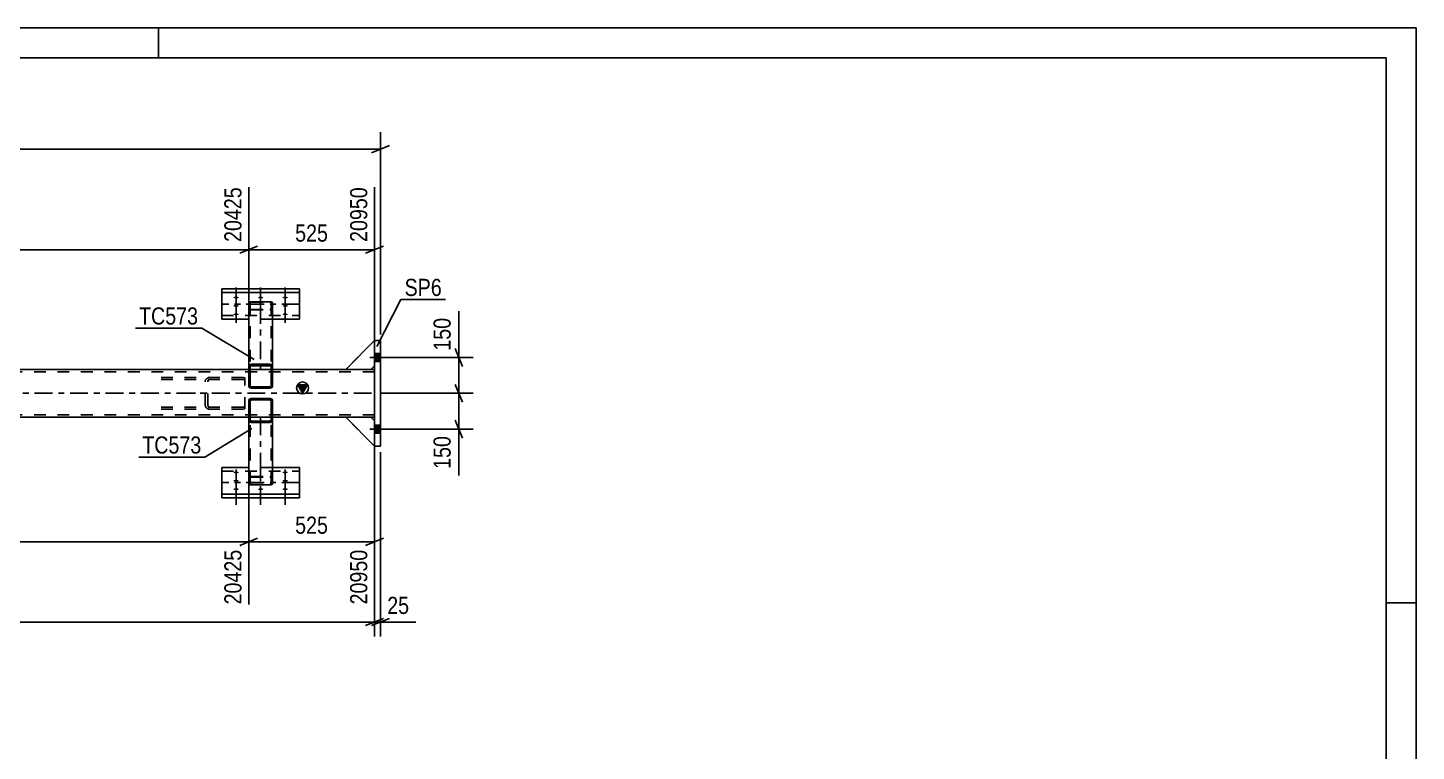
# Model space of a CAD drawing. Header units: millimetres. Extents: x -177 to 1012, y -676 to 165.
# Drawn here: x 780.1 to 1011.9, y 44.6 to 165.4 of the extents above; entities that cross this region are included whole.
import ezdxf

# ---------------------------------------------------------------- set-up
doc = ezdxf.new("R2010")
doc.units = ezdxf.units.MM
doc.linetypes.add('DXK_LINE_DOT2', pattern=[3.9198, 1.9599, -1.9599])
doc.linetypes.add('DXK_LINE_DOT3', pattern=[5.9187, 2.979, -0.9799, 0.9799, -0.9799])
doc.styles.add('Arial Narrow', font='ARIALN.TTF', dxfattribs={"height": 0.2})

# ---------------------------------------------------------------- blocks, each defined once
blk = doc.blocks.new('Unknown-761545539-1163')
at = {"color": 5, "linetype": 'Continuous'}
for p, q in [((1011.92, 165.37), (-177.08, 165.37)), ((801.92, 160.37), (801.92, 165.37)), ((1011.92, -675.63), (1011.92, 165.37)), ((1006.92, 160.37), (-172.08, 160.37)), ((1006.92, -670.63), (1006.92, 160.37)), ((1011.92, 69.37), (1006.92, 69.37))]:
    blk.add_line(p, q, dxfattribs=at)
blk = doc.blocks.new('Part-761545539-4174 - 4149')
at = {"color": 7, "linetype": 'DXK_LINE_DOT2'}
for p, q in [((833.2, 108.35), (838, 113.15)), ((838, 113.15), (838, 108.95)), ((838, 108.95), (837.4, 108.35)), ((837.4, 108.35), (833.2, 108.35))]:
    blk.add_line(p, q, dxfattribs=at)
at = {"color": 7, "linetype": 'DXK_LINE_DOT3'}
for p, q in [((833.2, 108.35), (838, 113.15)), ((838, 108.35), (833.2, 108.35))]:
    blk.add_line(p, q, dxfattribs=at)
blk = doc.blocks.new('Part-761545539-4185 - 4149')
at = {"color": 7, "linetype": 'DXK_LINE_DOT2'}
for p, q in [((837.4, 100.35), (833.2, 100.35)), ((833.2, 100.35), (838, 95.55)), ((838, 99.75), (837.4, 100.35)), ((838, 95.55), (838, 99.75))]:
    blk.add_line(p, q, dxfattribs=at)
at = {"color": 7, "linetype": 'DXK_LINE_DOT3'}
for p, q in [((838, 100.35), (833.2, 100.35)), ((833.2, 100.35), (838, 95.55))]:
    blk.add_line(p, q, dxfattribs=at)
blk = doc.blocks.new('Part-761545539-4195 - 4149')
at = {"color": 2, "linetype": 'Continuous'}
for p, q in [((833.2, 108.35), (838, 113.15)), ((838, 108.95), (837.4, 108.35)), ((837.4, 108.35), (833.2, 108.35))]:
    blk.add_line(p, q, dxfattribs=at)
at = {"color": 7, "linetype": 'DXK_LINE_DOT3'}
for p, q in [((833.2, 108.35), (838, 113.15)), ((838, 108.35), (833.2, 108.35))]:
    blk.add_line(p, q, dxfattribs=at)
at = {"color": 7, "linetype": 'DXK_LINE_DOT2'}
for p, q in [((838, 113.15), (838, 113.15)), ((838, 113.15), (838, 108.95)), ((838, 113.15), (838, 113.15)), ((838, 108.95), (838, 108.95)), ((838, 108.95), (838, 108.95))]:
    blk.add_line(p, q, dxfattribs=at)
blk = doc.blocks.new('Part-761545539-4198 - 4149')
at = {"color": 7, "linetype": 'DXK_LINE_DOT2'}
for p, q in [((833.2, 108.35), (838, 113.15)), ((838, 113.15), (838, 108.95)), ((838, 108.95), (837.4, 108.35)), ((837.4, 108.35), (833.2, 108.35))]:
    blk.add_line(p, q, dxfattribs=at)
at = {"color": 7, "linetype": 'DXK_LINE_DOT3'}
for p, q in [((833.2, 108.35), (838, 113.15)), ((838, 108.35), (833.2, 108.35))]:
    blk.add_line(p, q, dxfattribs=at)
blk = doc.blocks.new('Part-761545539-4201 - 4149')
at = {"color": 7, "linetype": 'DXK_LINE_DOT2'}
for p, q in [((837.4, 100.35), (833.2, 100.35)), ((833.2, 100.35), (838, 95.55)), ((838, 99.75), (837.4, 100.35)), ((838, 95.55), (838, 99.75))]:
    blk.add_line(p, q, dxfattribs=at)
at = {"color": 7, "linetype": 'DXK_LINE_DOT3'}
for p, q in [((838, 100.35), (833.2, 100.35)), ((833.2, 100.35), (838, 95.55))]:
    blk.add_line(p, q, dxfattribs=at)
blk = doc.blocks.new('Part-761545539-4204 - 4149')
at = {"color": 2, "linetype": 'Continuous'}
for p, q in [((837.4, 100.35), (833.2, 100.35)), ((833.2, 100.35), (838, 95.55)), ((838, 99.75), (837.4, 100.35))]:
    blk.add_line(p, q, dxfattribs=at)
at = {"color": 7, "linetype": 'DXK_LINE_DOT3'}
for p, q in [((838, 100.35), (833.2, 100.35)), ((833.2, 100.35), (838, 95.55))]:
    blk.add_line(p, q, dxfattribs=at)
at = {"color": 7, "linetype": 'DXK_LINE_DOT2'}
for p, q in [((838, 99.75), (838, 99.75)), ((838, 99.75), (838, 99.75)), ((838, 95.55), (838, 99.75)), ((838, 95.55), (838, 95.55)), ((838, 95.55), (838, 95.55))]:
    blk.add_line(p, q, dxfattribs=at)
blk = doc.blocks.new('Bolt-761545539-4227 - 4149')
at = {"linetype": 'Continuous'}
for points in [[(814.9, 120.49), (814.99, 120.49), (815.08, 120.48), (815.16, 120.46), (815.23, 120.44), (815.28, 120.42), (815.32, 120.39), (815.34, 120.36), (815.34, 120.33), (815.32, 120.3), (815.28, 120.27), (815.23, 120.24), (815.16, 120.22), (815.08, 120.21), (814.99, 120.2), (814.9, 120.19), (814.81, 120.2), (814.72, 120.21), (814.64, 120.22), (814.57, 120.24), (814.52, 120.27), (814.48, 120.3), (814.46, 120.33), (814.46, 120.36), (814.48, 120.39), (814.52, 120.42), (814.57, 120.44), (814.64, 120.46), (814.72, 120.48), (814.81, 120.49)], [(814.9, 119.09), (814.99, 119.09), (815.08, 119.08), (815.16, 119.06), (815.23, 119.04), (815.28, 119.02), (815.32, 118.99), (815.34, 118.96), (815.34, 118.92), (815.32, 118.89), (815.28, 118.87), (815.23, 118.84), (815.16, 118.82), (815.08, 118.8), (814.99, 118.79), (814.9, 118.79), (814.81, 118.79), (814.72, 118.8), (814.64, 118.82), (814.57, 118.84), (814.52, 118.87), (814.48, 118.89), (814.46, 118.92), (814.46, 118.96), (814.48, 118.99), (814.52, 119.02), (814.57, 119.04), (814.64, 119.06), (814.72, 119.08), (814.81, 119.09)], [(819, 120.49), (819.09, 120.49), (819.18, 120.48), (819.26, 120.46), (819.33, 120.44), (819.38, 120.42), (819.42, 120.39), (819.44, 120.36), (819.44, 120.33), (819.42, 120.3), (819.38, 120.27), (819.33, 120.24), (819.26, 120.22), (819.18, 120.21), (819.09, 120.2), (819, 120.19), (818.91, 120.2), (818.82, 120.21), (818.74, 120.22), (818.67, 120.24), (818.62, 120.27), (818.58, 120.3), (818.56, 120.33), (818.56, 120.36), (818.58, 120.39), (818.62, 120.42), (818.67, 120.44), (818.74, 120.46), (818.82, 120.48), (818.91, 120.49)], [(823.1, 120.49), (823.19, 120.49), (823.28, 120.48), (823.36, 120.46), (823.43, 120.44), (823.48, 120.42), (823.52, 120.39), (823.54, 120.36), (823.54, 120.33), (823.52, 120.3), (823.48, 120.27), (823.43, 120.24), (823.36, 120.22), (823.28, 120.21), (823.19, 120.2), (823.1, 120.19), (823.01, 120.2), (822.92, 120.21), (822.84, 120.22), (822.77, 120.24), (822.72, 120.27), (822.68, 120.3), (822.66, 120.33), (822.66, 120.36), (822.68, 120.39), (822.72, 120.42), (822.77, 120.44), (822.84, 120.46), (822.92, 120.48), (823.01, 120.49)], [(823.1, 119.09), (823.19, 119.09), (823.28, 119.08), (823.36, 119.06), (823.43, 119.04), (823.48, 119.02), (823.52, 118.99), (823.54, 118.96), (823.54, 118.92), (823.52, 118.89), (823.48, 118.87), (823.43, 118.84), (823.36, 118.82), (823.28, 118.8), (823.19, 118.79), (823.1, 118.79), (823.01, 118.79), (822.92, 118.8), (822.84, 118.82), (822.77, 118.84), (822.72, 118.87), (822.68, 118.89), (822.66, 118.92), (822.66, 118.96), (822.68, 118.99), (822.72, 119.02), (822.77, 119.04), (822.84, 119.06), (822.92, 119.08), (823.01, 119.09)], [(814.9, 117.69), (814.99, 117.69), (815.08, 117.68), (815.16, 117.66), (815.23, 117.64), (815.28, 117.61), (815.32, 117.58), (815.34, 117.55), (815.34, 117.52), (815.32, 117.49), (815.28, 117.46), (815.23, 117.44), (815.16, 117.42), (815.08, 117.4), (814.99, 117.39), (814.9, 117.39), (814.81, 117.39), (814.72, 117.4), (814.64, 117.42), (814.57, 117.44), (814.52, 117.46), (814.48, 117.49), (814.46, 117.52), (814.46, 117.55), (814.48, 117.58), (814.52, 117.61), (814.57, 117.64), (814.64, 117.66), (814.72, 117.68), (814.81, 117.69)], [(823.1, 117.69), (823.19, 117.69), (823.28, 117.68), (823.36, 117.66), (823.43, 117.64), (823.48, 117.61), (823.52, 117.58), (823.54, 117.55), (823.54, 117.52), (823.52, 117.49), (823.48, 117.46), (823.43, 117.44), (823.36, 117.42), (823.28, 117.4), (823.19, 117.39), (823.1, 117.39), (823.01, 117.39), (822.92, 117.4), (822.84, 117.42), (822.77, 117.44), (822.72, 117.46), (822.68, 117.49), (822.66, 117.52), (822.66, 117.55), (822.68, 117.58), (822.72, 117.61), (822.77, 117.64), (822.84, 117.66), (822.92, 117.68), (823.01, 117.69)]]:
    blk.add_hatch(color=1, dxfattribs=at).paths.add_polyline_path(points)
at = {"color": 1, "linetype": 'Continuous'}
for p, q in [((814.9, 122.03), (814.9, 118.91)), ((814.9, 120.63), (814.9, 117.51)), ((819, 122.03), (819, 118.91)), ((823.1, 122.03), (823.1, 118.91)), ((823.1, 120.63), (823.1, 117.51)), ((814.9, 119.23), (814.9, 116.11)), ((823.1, 119.23), (823.1, 116.11))]:
    blk.add_line(p, q, dxfattribs=at)
at = {"color": 1, "linetype": 'DXK_LINE_DOT2'}
blk.add_line((819, 119.23), (819, 116.11), dxfattribs=at)
blk = doc.blocks.new('Part-761545539-4244 - 4149')
at = {"color": 2, "linetype": 'Continuous'}
for p, q in [((812.5, 121.77), (825.5, 121.77)), ((812.5, 121.77), (812.5, 116.72)), ((812.5, 121.16), (825.5, 121.16)), ((825.5, 121.77), (825.5, 116.72)), ((817, 116.72), (812.5, 116.72)), ((825.5, 116.72), (821, 116.72))]:
    blk.add_line(p, q, dxfattribs=at)
at = {"color": 7, "linetype": 'DXK_LINE_DOT3'}
blk.add_line((825.5, 119.24), (812.5, 119.24), dxfattribs=at)
at = {"color": 7, "linetype": 'DXK_LINE_DOT2'}
for p, q in [((812.5, 117.32), (825.5, 117.32)), ((821, 116.72), (817, 116.72))]:
    blk.add_line(p, q, dxfattribs=at)
blk = doc.blocks.new('Part-761545539-4251 - 4149')
at = {"color": 2, "linetype": 'Continuous'}
for p, q in [((817, 119.46), (817.04, 119.52)), ((817, 119.46), (817, 108.73)), ((817.04, 119.52), (817.14, 119.58)), ((817.14, 119.58), (817.3, 119.61)), ((817.3, 119.61), (817.48, 119.62)), ((817.48, 119.62), (820.52, 119.62)), ((820.52, 119.62), (820.7, 119.61)), ((820.7, 119.61), (820.86, 119.58)), ((820.86, 119.58), (820.96, 119.52)), ((820.96, 119.52), (821, 119.46)), ((821, 119.46), (821, 108.35)), ((820.52, 108.35), (817.24, 108.35)), ((820.76, 108.35), (820.52, 108.35)), ((821, 108.35), (821, 108.35))]:
    blk.add_line(p, q, dxfattribs=at)
at = {"color": 7, "linetype": 'DXK_LINE_DOT2'}
for p, q in [((817.04, 118.36), (817, 118.42)), ((817.14, 118.3), (817.04, 118.36)), ((817.3, 118.27), (817.14, 118.3)), ((817.26, 119.49), (817.24, 119.46)), ((817.24, 119.46), (817.24, 108.35)), ((817.24, 118.42), (817.26, 118.39)), ((817.31, 119.52), (817.26, 119.49)), ((817.26, 118.39), (817.31, 118.36)), ((817.48, 118.26), (817.3, 118.27)), ((817.39, 119.54), (817.31, 119.52)), ((817.31, 118.36), (817.39, 118.34)), ((817.48, 119.54), (817.39, 119.54)), ((817.39, 118.34), (817.48, 118.34)), ((817.48, 119.54), (820.52, 119.54)), ((817.48, 118.34), (820.52, 118.34)), ((817.48, 118.26), (820.52, 118.26)), ((820.61, 119.54), (820.52, 119.54)), ((820.52, 118.34), (820.61, 118.34)), ((820.7, 118.27), (820.52, 118.26)), ((820.69, 119.52), (820.61, 119.54)), ((820.61, 118.34), (820.69, 118.36)), ((820.74, 119.49), (820.69, 119.52)), ((820.69, 118.36), (820.74, 118.39)), ((820.86, 118.3), (820.7, 118.27)), ((820.76, 119.46), (820.74, 119.49)), ((820.74, 118.39), (820.76, 118.42)), ((820.76, 119.46), (820.76, 108.35)), ((820.96, 118.36), (820.86, 118.3)), ((821, 118.42), (820.96, 118.36)), ((817, 108.73), (817, 108.35)), ((817.24, 108.35), (817, 108.35)), ((820.52, 108.35), (820.7, 108.35)), ((820.74, 108.35), (820.76, 108.35)), ((821, 108.35), (820.76, 108.35))]:
    blk.add_line(p, q, dxfattribs=at)
at = {"color": 7, "linetype": 'DXK_LINE_DOT3'}
blk.add_line((819, 118.94), (819, 108.35), dxfattribs=at)
blk = doc.blocks.new('Part-761545539-4261 - 4149')
at = {"color": 2, "linetype": 'Continuous'}
for p, q in [((838, 95.55), (838, 113.15)), ((838, 113.15), (839, 113.15)), ((839, 113.15), (839, 95.55)), ((839, 95.55), (838, 95.55))]:
    blk.add_line(p, q, dxfattribs=at)
at = {"color": 7, "linetype": 'DXK_LINE_DOT3'}
blk.add_line((838.5, 104.35), (838.5, 104.35), dxfattribs=at)
blk = doc.blocks.new('Bolt-761545539-4273 - 4149')
at = {"linetype": 'Continuous'}
for points in [[(839, 109.69), (839, 111.01), (838, 111.01), (838, 109.69)], [(839, 109.69), (839, 111.01), (838, 111.01), (838, 109.69)], [(839, 97.69), (839, 99.01), (838, 99.01), (838, 97.69)], [(839, 97.69), (839, 99.01), (838, 99.01), (838, 97.69)]]:
    blk.add_hatch(color=1, dxfattribs=at).paths.add_polyline_path(points)
at = {"color": 1, "linetype": 'Continuous'}
for p, q in [((837.24, 110.35), (842, 110.35)), ((837.24, 110.35), (842, 110.35)), ((838, 111.01), (839, 111.01)), ((838, 111.01), (839, 111.01)), ((838, 109.69), (839, 109.69)), ((838, 109.69), (839, 109.69)), ((837.24, 98.35), (842, 98.35)), ((837.24, 98.35), (842, 98.35)), ((838, 99.01), (839, 99.01)), ((838, 99.01), (839, 99.01)), ((838, 97.69), (839, 97.69)), ((838, 97.69), (839, 97.69))]:
    blk.add_line(p, q, dxfattribs=at)
blk = doc.blocks.new('Part-761545539-4312 - 4149')
at = {"color": 7, "linetype": 'DXK_LINE_DOT2'}
for p, q in [((816.1, 106.99), (802.37, 106.99)), ((816.1, 106.67), (802.37, 106.67)), ((810.61, 106.99), (810.28, 106.94)), ((810.44, 106.64), (810.61, 106.67)), ((816.1, 106.99), (816.36, 106.95)), ((816.1, 106.67), (816.27, 106.64)), ((816.27, 106.64), (816.36, 106.6)), ((816.36, 101.75), (816.36, 106.95)), ((809.8, 106.59), (809.73, 106.35)), ((809.73, 102.35), (809.73, 106.35)), ((810.17, 106.35), (810.21, 106.47)), ((810.17, 102.35), (810.17, 106.35)), ((816.1, 102.03), (802.37, 102.03)), ((809.73, 102.35), (809.8, 102.1)), ((810.21, 102.23), (810.17, 102.35)), ((810.61, 102.03), (810.44, 102.05)), ((816.27, 102.05), (816.1, 102.03)), ((816.36, 102.1), (816.27, 102.05)), ((802.37, 101.71), (816.1, 101.71)), ((810.28, 101.76), (810.61, 101.71)), ((816.1, 101.71), (816.36, 101.75))]:
    blk.add_line(p, q, dxfattribs=at)
at = {"color": 7, "linetype": 'DXK_LINE_DOT3'}
blk.add_line((805.12, 104.35), (813.36, 104.35), dxfattribs=at)
at = {"color": 7, "linetype": 'DXK_LINE_DOT2'}
for centre, radius, start, end in [((810.48, 106.16), 0.802, 104.5547, 147.5896), ((810.55, 106.26), 0.401, 104.5547, 147.5896), ((810.48, 102.53), 0.802, 212.4104, 255.4453), ((810.55, 102.44), 0.401, 212.4104, 255.4453)]:
    blk.add_arc(centre, radius, start, end, dxfattribs=at)
blk = doc.blocks.new('Part-761545539-4324 - 4149')
at = {"color": 7, "linetype": 'DXK_LINE_DOT2'}
for p, q in [((817, 99.97), (817, 100.35)), ((817.24, 100.35), (817, 100.35)), ((817.24, 89.24), (817.24, 100.35)), ((821, 100.35), (820.52, 100.35)), ((820.69, 100.35), (820.7, 100.35)), ((820.7, 100.35), (820.74, 100.35)), ((820.74, 100.35), (820.76, 100.35)), ((820.76, 89.24), (820.76, 100.35)), ((821, 99.97), (821, 100.35)), ((817.14, 90.39), (817.3, 90.43)), ((817.3, 90.43), (817.48, 90.44)), ((817.48, 90.44), (820.52, 90.44)), ((820.52, 90.44), (820.7, 90.43)), ((820.7, 90.43), (820.86, 90.39)), ((817, 90.28), (817.04, 90.34)), ((817.04, 90.34), (817.14, 90.39)), ((817.26, 90.31), (817.24, 90.28)), ((817.24, 89.24), (817.26, 89.2)), ((817.31, 90.33), (817.26, 90.31)), ((817.26, 89.2), (817.31, 89.18)), ((817.39, 90.35), (817.31, 90.33)), ((817.31, 89.18), (817.39, 89.16)), ((817.48, 90.36), (817.39, 90.35)), ((817.39, 89.16), (817.48, 89.15)), ((817.48, 90.36), (820.52, 90.36)), ((817.48, 89.15), (820.52, 89.15)), ((820.61, 90.35), (820.52, 90.36)), ((820.52, 89.15), (820.61, 89.16)), ((820.69, 90.33), (820.61, 90.35)), ((820.61, 89.16), (820.69, 89.18)), ((820.69, 90.33), (820.7, 90.33)), ((820.69, 89.18), (820.74, 89.2)), ((820.7, 90.33), (820.74, 90.31)), ((820.76, 90.28), (820.74, 90.31)), ((820.74, 89.2), (820.76, 89.24)), ((820.86, 90.39), (820.96, 90.34)), ((820.96, 90.34), (821, 90.28))]:
    blk.add_line(p, q, dxfattribs=at)
at = {"color": 2, "linetype": 'Continuous'}
for p, q in [((817, 89.24), (817, 99.97)), ((820.76, 100.35), (817.24, 100.35)), ((821, 89.24), (821, 99.97)), ((817.04, 89.17), (817, 89.24)), ((817.14, 89.12), (817.04, 89.17)), ((817.3, 89.08), (817.14, 89.12)), ((817.48, 89.07), (817.3, 89.08)), ((817.48, 89.07), (820.52, 89.07)), ((820.7, 89.08), (820.52, 89.07)), ((820.86, 89.12), (820.7, 89.08)), ((820.96, 89.17), (820.86, 89.12)), ((821, 89.24), (820.96, 89.17))]:
    blk.add_line(p, q, dxfattribs=at)
at = {"color": 7, "linetype": 'DXK_LINE_DOT3'}
blk.add_line((819, 100.35), (819, 89.76), dxfattribs=at)
blk = doc.blocks.new('Part-761545539-4345 - 4149')
at = {"linetype": 'Continuous'}
blk.add_hatch(color=2, dxfattribs=at).paths.add_polyline_path([(826, 104.35), (825.2, 105.75), (826.8, 105.75)])
at = {"color": 7, "linetype": 'DXK_LINE_DOT2'}
for p, q in [((838, 107.95), (0, 107.95)), ((821, 108.35), (817, 108.35)), ((837.4, 108.35), (833.2, 108.35)), ((838, 108.35), (838, 107.55)), ((838, 108.35), (838, 108.11)), ((838, 100.75), (0, 100.75)), ((821, 100.35), (817, 100.35)), ((837.4, 100.35), (833.2, 100.35)), ((838, 100.35), (838, 101.15))]:
    blk.add_line(p, q, dxfattribs=at)
at = {"color": 2, "linetype": 'Continuous'}
for p, q in [((817, 108.35), (641, 108.35)), ((833.2, 108.35), (821, 108.35)), ((838, 108.35), (837.4, 108.35)), ((838, 107.55), (838, 101.15)), ((826, 104.35), (825.2, 105.75)), ((825.2, 105.75), (826.8, 105.75)), ((826.8, 105.75), (826, 104.35)), ((817, 100.35), (641, 100.35)), ((833.2, 100.35), (821, 100.35)), ((838, 100.35), (837.4, 100.35))]:
    blk.add_line(p, q, dxfattribs=at)
at = {"color": 7, "linetype": 'DXK_LINE_DOT3'}
blk.add_line((0, 104.35), (838, 104.35), dxfattribs=at)
at = {"color": 2, "linetype": 'Continuous'}
blk.add_circle((826, 105.25), 1, dxfattribs=at)
blk = doc.blocks.new('Bolt-761545539-4374 - 4149')
at = {"linetype": 'Continuous'}
for points in [[(814.9, 91.01), (814.81, 91.01), (814.72, 91.02), (814.64, 91.04), (814.57, 91.06), (814.52, 91.08), (814.48, 91.11), (814.46, 91.14), (814.46, 91.17), (814.48, 91.2), (814.52, 91.23), (814.57, 91.26), (814.64, 91.28), (814.72, 91.3), (814.81, 91.31), (814.9, 91.31), (814.99, 91.31), (815.08, 91.3), (815.16, 91.28), (815.23, 91.26), (815.28, 91.23), (815.32, 91.2), (815.34, 91.17), (815.34, 91.14), (815.32, 91.11), (815.28, 91.08), (815.23, 91.06), (815.16, 91.04), (815.08, 91.02), (814.99, 91.01)], [(823.1, 91.01), (823.01, 91.01), (822.92, 91.02), (822.84, 91.04), (822.77, 91.06), (822.72, 91.08), (822.68, 91.11), (822.66, 91.14), (822.66, 91.17), (822.68, 91.2), (822.72, 91.23), (822.77, 91.26), (822.84, 91.28), (822.92, 91.3), (823.01, 91.31), (823.1, 91.31), (823.19, 91.31), (823.28, 91.3), (823.36, 91.28), (823.43, 91.26), (823.48, 91.23), (823.52, 91.2), (823.54, 91.17), (823.54, 91.14), (823.52, 91.11), (823.48, 91.08), (823.43, 91.06), (823.36, 91.04), (823.28, 91.02), (823.19, 91.01)], [(814.9, 89.61), (814.81, 89.61), (814.72, 89.62), (814.64, 89.63), (814.57, 89.66), (814.52, 89.68), (814.48, 89.71), (814.46, 89.74), (814.46, 89.77), (814.48, 89.8), (814.52, 89.83), (814.57, 89.86), (814.64, 89.88), (814.72, 89.89), (814.81, 89.9), (814.9, 89.91), (814.99, 89.9), (815.08, 89.89), (815.16, 89.88), (815.23, 89.86), (815.28, 89.83), (815.32, 89.8), (815.34, 89.77), (815.34, 89.74), (815.32, 89.71), (815.28, 89.68), (815.23, 89.66), (815.16, 89.63), (815.08, 89.62), (814.99, 89.61)], [(814.9, 88.2), (814.81, 88.21), (814.72, 88.22), (814.64, 88.23), (814.57, 88.25), (814.52, 88.28), (814.48, 88.31), (814.46, 88.34), (814.46, 88.37), (814.48, 88.4), (814.52, 88.43), (814.57, 88.45), (814.64, 88.48), (814.72, 88.49), (814.81, 88.5), (814.9, 88.5), (814.99, 88.5), (815.08, 88.49), (815.16, 88.48), (815.23, 88.45), (815.28, 88.43), (815.32, 88.4), (815.34, 88.37), (815.34, 88.34), (815.32, 88.31), (815.28, 88.28), (815.23, 88.25), (815.16, 88.23), (815.08, 88.22), (814.99, 88.21)], [(819, 88.2), (818.91, 88.21), (818.82, 88.22), (818.74, 88.23), (818.67, 88.25), (818.62, 88.28), (818.58, 88.31), (818.56, 88.34), (818.56, 88.37), (818.58, 88.4), (818.62, 88.43), (818.67, 88.45), (818.74, 88.48), (818.82, 88.49), (818.91, 88.5), (819, 88.5), (819.09, 88.5), (819.18, 88.49), (819.26, 88.48), (819.33, 88.45), (819.38, 88.43), (819.42, 88.4), (819.44, 88.37), (819.44, 88.34), (819.42, 88.31), (819.38, 88.28), (819.33, 88.25), (819.26, 88.23), (819.18, 88.22), (819.09, 88.21)], [(823.1, 89.61), (823.01, 89.61), (822.92, 89.62), (822.84, 89.63), (822.77, 89.66), (822.72, 89.68), (822.68, 89.71), (822.66, 89.74), (822.66, 89.77), (822.68, 89.8), (822.72, 89.83), (822.77, 89.86), (822.84, 89.88), (822.92, 89.89), (823.01, 89.9), (823.1, 89.91), (823.19, 89.9), (823.28, 89.89), (823.36, 89.88), (823.43, 89.86), (823.48, 89.83), (823.52, 89.8), (823.54, 89.77), (823.54, 89.74), (823.52, 89.71), (823.48, 89.68), (823.43, 89.66), (823.36, 89.63), (823.28, 89.62), (823.19, 89.61)], [(823.1, 88.2), (823.01, 88.21), (822.92, 88.22), (822.84, 88.23), (822.77, 88.25), (822.72, 88.28), (822.68, 88.31), (822.66, 88.34), (822.66, 88.37), (822.68, 88.4), (822.72, 88.43), (822.77, 88.45), (822.84, 88.48), (822.92, 88.49), (823.01, 88.5), (823.1, 88.5), (823.19, 88.5), (823.28, 88.49), (823.36, 88.48), (823.43, 88.45), (823.48, 88.43), (823.52, 88.4), (823.54, 88.37), (823.54, 88.34), (823.52, 88.31), (823.48, 88.28), (823.43, 88.25), (823.36, 88.23), (823.28, 88.22), (823.19, 88.21)]]:
    blk.add_hatch(color=1, dxfattribs=at).paths.add_polyline_path(points)
at = {"color": 1, "linetype": 'Continuous'}
for p, q in [((814.9, 91.65), (814.9, 88.53)), ((823.1, 91.65), (823.1, 88.53)), ((814.9, 90.24), (814.9, 87.12)), ((814.9, 88.84), (814.9, 85.72)), ((819, 88.84), (819, 85.72)), ((823.1, 90.24), (823.1, 87.12)), ((823.1, 88.84), (823.1, 85.72))]:
    blk.add_line(p, q, dxfattribs=at)
at = {"color": 1, "linetype": 'DXK_LINE_DOT2'}
blk.add_line((819, 91.65), (819, 88.53), dxfattribs=at)
blk = doc.blocks.new('Part-761545539-4375 - 4149')
at = {"color": 2, "linetype": 'Continuous'}
for p, q in [((812.5, 86.93), (812.5, 91.98)), ((817, 91.98), (812.5, 91.98)), ((825.5, 91.98), (821, 91.98)), ((825.5, 86.93), (825.5, 91.98)), ((812.5, 87.53), (825.5, 87.53)), ((812.5, 86.93), (825.5, 86.93))]:
    blk.add_line(p, q, dxfattribs=at)
at = {"color": 7, "linetype": 'DXK_LINE_DOT2'}
for p, q in [((812.5, 91.38), (825.5, 91.38)), ((821, 91.98), (817, 91.98))]:
    blk.add_line(p, q, dxfattribs=at)
at = {"color": 7, "linetype": 'DXK_LINE_DOT3'}
blk.add_line((825.5, 89.46), (812.5, 89.46), dxfattribs=at)
blk = doc.blocks.new('Part-761545539-4383 - 4149')
at = {"color": 2, "linetype": 'Continuous'}
for p, q in [((817.04, 103.19), (817, 103.01)), ((817, 99.97), (817, 103.01)), ((817.14, 103.35), (817.04, 103.19)), ((817.3, 103.45), (817.14, 103.35)), ((817.26, 103.1), (817.24, 103.01)), ((817.24, 99.97), (817.24, 103.01)), ((817.31, 103.18), (817.26, 103.1)), ((817.48, 103.49), (817.3, 103.45)), ((817.39, 103.23), (817.31, 103.18)), ((817.48, 103.25), (817.39, 103.23)), ((820.52, 103.49), (817.48, 103.49)), ((820.52, 103.25), (817.48, 103.25)), ((820.7, 103.45), (820.52, 103.49)), ((820.61, 103.23), (820.52, 103.25)), ((820.69, 103.18), (820.61, 103.23)), ((820.74, 103.1), (820.69, 103.18)), ((820.86, 103.35), (820.7, 103.45)), ((820.76, 103.01), (820.74, 103.1)), ((820.76, 99.97), (820.76, 103.01)), ((820.96, 103.19), (820.86, 103.35)), ((821, 103.01), (820.96, 103.19)), ((821, 99.97), (821, 103.01)), ((817.04, 99.79), (817, 99.97)), ((817.14, 99.63), (817.04, 99.79)), ((817.24, 99.97), (817.26, 99.88)), ((817.26, 99.88), (817.31, 99.8)), ((817.31, 99.8), (817.39, 99.75)), ((817.39, 99.75), (817.48, 99.73)), ((820.52, 99.73), (817.48, 99.73)), ((820.52, 99.73), (820.61, 99.75)), ((820.61, 99.75), (820.69, 99.8)), ((820.69, 99.8), (820.74, 99.88)), ((820.74, 99.88), (820.76, 99.97)), ((820.96, 99.79), (820.86, 99.63)), ((821, 99.97), (820.96, 99.79)), ((817.3, 99.53), (817.14, 99.63)), ((817.48, 99.49), (817.3, 99.53)), ((820.52, 99.49), (817.48, 99.49)), ((820.7, 99.53), (820.52, 99.49)), ((820.86, 99.63), (820.7, 99.53))]:
    blk.add_line(p, q, dxfattribs=at)
at = {"color": 7, "linetype": 'DXK_LINE_DOT2'}
for p, q in [((817, 103.01), (817.04, 103.19)), ((817.3, 103.45), (817.48, 103.49)), ((820.52, 103.49), (820.7, 103.45)), ((820.96, 103.19), (821, 103.01)), ((817.24, 100.35), (817, 100.35)), ((821, 100.35), (820.76, 100.35))]:
    blk.add_line(p, q, dxfattribs=at)
for centre, start, end in [((817.48, 103.01), 112.5, 157.5), ((820.52, 103.01), 22.5, 67.5)]:
    blk.add_arc(centre, 0.48, start, end, dxfattribs=at)
blk = doc.blocks.new('Part-761545539-4396 - 4149')
at = {"color": 2, "linetype": 'Continuous'}
for p, q in [((817.04, 108.9), (817.14, 109.06)), ((817.14, 109.06), (817.3, 109.16)), ((817.3, 109.16), (817.48, 109.2)), ((817.48, 108.96), (817.39, 108.94)), ((820.52, 109.2), (817.48, 109.2)), ((820.52, 108.96), (817.48, 108.96)), ((820.52, 109.2), (820.7, 109.16)), ((820.61, 108.94), (820.52, 108.96)), ((820.7, 109.16), (820.86, 109.06)), ((820.86, 109.06), (820.96, 108.9)), ((817, 108.72), (817.04, 108.9)), ((817, 108.72), (817, 105.68)), ((817.26, 108.81), (817.24, 108.72)), ((817.24, 108.72), (817.24, 105.68)), ((817.31, 108.89), (817.26, 108.81)), ((817.39, 108.94), (817.31, 108.89)), ((820.69, 108.89), (820.61, 108.94)), ((820.74, 108.81), (820.69, 108.89)), ((820.76, 108.72), (820.74, 108.81)), ((820.76, 108.72), (820.76, 105.68)), ((820.96, 108.9), (821, 108.72)), ((821, 108.72), (821, 105.68)), ((817, 105.68), (817.04, 105.5)), ((817.04, 105.5), (817.14, 105.34)), ((817.14, 105.34), (817.3, 105.24)), ((817.24, 105.68), (817.26, 105.59)), ((817.26, 105.59), (817.31, 105.51)), ((817.3, 105.24), (817.48, 105.2)), ((817.31, 105.51), (817.39, 105.46)), ((817.39, 105.46), (817.48, 105.44)), ((820.52, 105.44), (817.48, 105.44)), ((820.52, 105.2), (817.48, 105.2)), ((820.52, 105.44), (820.61, 105.46)), ((820.52, 105.2), (820.7, 105.24)), ((820.61, 105.46), (820.69, 105.51)), ((820.69, 105.51), (820.74, 105.59)), ((820.7, 105.24), (820.86, 105.34)), ((820.74, 105.59), (820.76, 105.68)), ((820.86, 105.34), (820.96, 105.5)), ((820.96, 105.5), (821, 105.68))]:
    blk.add_line(p, q, dxfattribs=at)
at = {"color": 7, "linetype": 'DXK_LINE_DOT2'}
for p, q in [((817.24, 108.35), (817, 108.35)), ((821, 108.35), (820.76, 108.35)), ((817.04, 105.5), (817, 105.68)), ((817.48, 105.2), (817.3, 105.24)), ((820.7, 105.24), (820.52, 105.2)), ((821, 105.68), (820.96, 105.5))]:
    blk.add_line(p, q, dxfattribs=at)
for centre, start, end in [((817.48, 105.68), 202.5, 247.5), ((820.52, 105.68), 292.5, 337.5)]:
    blk.add_arc(centre, 0.48, start, end, dxfattribs=at)
blk = doc.blocks.new('StraightDimension-761545539-13816 - 4149')
at = {"color": 7, "linetype": 'Continuous'}
for p, q in [((838, 94.55), (838, 63.77)), ((839, 94.55), (839, 63.77)), ((836.5, 65.57), (839.5, 66.77)), ((840.5, 66.77), (837.5, 65.57)), ((838, 66.17), (839, 66.17))]:
    blk.add_line(p, q, dxfattribs=at)
at = {"color": 0}
blk.add_wipeout([(844.38, 66.92), (844.38, 71.12), (839.53, 71.12), (839.53, 66.92)], dxfattribs=at)
at = {"color": 7, "linetype": 'Continuous'}
blk.add_line((839, 66.17), (844.91, 66.17), dxfattribs=at)
blk.add_line((839, 66.17), (844.91, 66.17), dxfattribs=at)
at = {"color": 3, "style": 'Arial Narrow'}
blk.add_text('25', height=2.863, dxfattribs=at).set_placement((840.13, 67.52))
blk = doc.blocks.new('StraightDimension-761545539-4505 - 4149')
at = {"color": 7, "linetype": 'Continuous'}
for p, q in [((637, 114.14), (637, 138.76)), ((817, 112.18), (817, 138.76)), ((638.5, 128.92), (635.5, 127.72)), ((637, 128.32), (817, 128.32)), ((815.5, 127.72), (818.5, 128.92))]:
    blk.add_line(p, q, dxfattribs=at)
at = {"color": 0, "linetype": 'Continuous'}
blk.add_wipeout([(816.4, 139.36), (812.2, 139.36), (812.2, 129.02), (816.4, 129.02)], dxfattribs=at)
at = {"color": 0}
blk.add_wipeout([(731.26, 129.07), (731.26, 133.27), (722.74, 133.27), (722.74, 129.07)], dxfattribs=at)
at = {"color": 3, "linetype": 'Continuous', "style": 'Arial Narrow'}
blk.add_text('20425', height=2.863, rotation=90.0002, dxfattribs=at).set_placement((815.8, 129.62))
at = {"color": 3, "style": 'Arial Narrow'}
blk.add_text('4500', height=2.863, dxfattribs=at).set_placement((723.34, 129.67))
blk = doc.blocks.new('StraightDimension-761545539-4516 - 4149')
at = {"color": 7, "linetype": 'Continuous'}
for p, q in [((817, 112.18), (817, 138.76)), ((838, 109.35), (838, 138.76)), ((818.5, 128.92), (815.5, 127.72)), ((817, 128.32), (838, 128.32)), ((836.5, 127.72), (839.5, 128.92))]:
    blk.add_line(p, q, dxfattribs=at)
at = {"color": 0, "linetype": 'Continuous'}
blk.add_wipeout([(837.4, 139.36), (833.2, 139.36), (833.2, 129.02), (837.4, 129.02)], dxfattribs=at)
at = {"color": 0}
blk.add_wipeout([(830.84, 129.07), (830.84, 133.27), (824.16, 133.27), (824.16, 129.07)], dxfattribs=at)
at = {"color": 3, "linetype": 'Continuous', "style": 'Arial Narrow'}
blk.add_text('20950', height=2.863, rotation=90.0002, dxfattribs=at).set_placement((836.8, 129.62))
at = {"color": 3, "style": 'Arial Narrow'}
blk.add_text('525', height=2.863, dxfattribs=at).set_placement((824.76, 129.67))
blk = doc.blocks.new('StraightDimension-761545539-4527 - 4149')
at = {"color": 7, "linetype": 'Continuous'}
for p, q in [((839, 104.35), (854.47, 104.35)), ((851.47, 105.85), (852.67, 102.85)), ((852.07, 98.35), (852.07, 104.35)), ((852.67, 96.85), (851.47, 99.85)), ((841.03, 98.35), (854.47, 98.35))]:
    blk.add_line(p, q, dxfattribs=at)
at = {"color": 0}
blk.add_wipeout([(851.32, 97.82), (847.12, 97.82), (847.12, 91.14), (851.32, 91.14)], dxfattribs=at)
at = {"color": 7, "linetype": 'Continuous'}
blk.add_line((852.07, 98.35), (852.07, 90.61), dxfattribs=at)
blk.add_line((852.07, 98.35), (852.07, 90.61), dxfattribs=at)
at = {"color": 3, "style": 'Arial Narrow'}
blk.add_text('150', height=2.863, rotation=90.0002, dxfattribs=at).set_placement((850.72, 91.74))
blk = doc.blocks.new('StraightDimension-761545539-4536 - 4149')
at = {"color": 7, "linetype": 'Continuous'}
for p, q in [((851.47, 111.85), (852.67, 108.85)), ((840.83, 110.35), (854.47, 110.35)), ((852.07, 104.35), (852.07, 110.35)), ((839, 104.35), (854.47, 104.35)), ((852.67, 102.85), (851.47, 105.85))]:
    blk.add_line(p, q, dxfattribs=at)
at = {"color": 0}
blk.add_wipeout([(851.32, 117.56), (847.12, 117.56), (847.12, 110.87), (851.32, 110.87)], dxfattribs=at)
at = {"color": 7, "linetype": 'Continuous'}
blk.add_line((852.07, 110.35), (852.07, 118.08), dxfattribs=at)
blk.add_line((852.07, 110.35), (852.07, 118.08), dxfattribs=at)
at = {"color": 3, "style": 'Arial Narrow'}
blk.add_text('150', height=2.863, rotation=90.0002, dxfattribs=at).set_placement((850.72, 111.47))
blk = doc.blocks.new('StraightDimension-761545539-4600 - 4149')
at = {"color": 7, "linetype": 'Continuous'}
for p, q in [((637, 94.1), (637, 69.11)), ((817, 94.1), (817, 69.11)), ((638.5, 80.16), (635.5, 78.96)), ((637, 79.56), (817, 79.56)), ((815.5, 78.96), (818.5, 80.16))]:
    blk.add_line(p, q, dxfattribs=at)
at = {"color": 0}
blk.add_wipeout([(731.26, 80.31), (731.26, 84.51), (722.74, 84.51), (722.74, 80.31)], dxfattribs=at)
at = {"color": 0, "linetype": 'Continuous'}
blk.add_wipeout([(816.4, 78.86), (812.2, 78.86), (812.2, 68.51), (816.4, 68.51)], dxfattribs=at)
at = {"color": 3, "style": 'Arial Narrow'}
blk.add_text('4500', height=2.863, dxfattribs=at).set_placement((723.34, 80.91))
at = {"color": 3, "linetype": 'Continuous', "style": 'Arial Narrow'}
blk.add_text('20425', height=2.863, rotation=90.0002, dxfattribs=at).set_placement((815.8, 69.11))
blk = doc.blocks.new('StraightDimension-761545539-4612 - 4149')
at = {"color": 7, "linetype": 'Continuous'}
for p, q in [((838, 99.35), (838, 69.11)), ((817, 94.1), (817, 69.11)), ((818.5, 80.16), (815.5, 78.96)), ((817, 79.56), (838, 79.56)), ((836.5, 78.96), (839.5, 80.16))]:
    blk.add_line(p, q, dxfattribs=at)
at = {"color": 0}
blk.add_wipeout([(830.84, 80.31), (830.84, 84.51), (824.16, 84.51), (824.16, 80.31)], dxfattribs=at)
at = {"color": 0, "linetype": 'Continuous'}
blk.add_wipeout([(837.4, 78.86), (833.2, 78.86), (833.2, 68.51), (837.4, 68.51)], dxfattribs=at)
at = {"color": 3, "style": 'Arial Narrow'}
blk.add_text('525', height=2.863, dxfattribs=at).set_placement((824.76, 80.91))
at = {"color": 3, "linetype": 'Continuous', "style": 'Arial Narrow'}
blk.add_text('20950', height=2.863, rotation=90.0002, dxfattribs=at).set_placement((836.8, 69.11))
blk = doc.blocks.new('StraightDimension-761545539-13817 - 4149')
at = {"color": 7, "linetype": 'Continuous'}
for p, q in [((838, 94.55), (838, 63.77)), ((0, 66.17), (838, 66.17)), ((836.5, 65.57), (839.5, 66.77))]:
    blk.add_line(p, q, dxfattribs=at)
blk = doc.blocks.new('StraightDimension-761545539-13910 - 4149')
at = {"color": 7, "linetype": 'Continuous'}
for p, q in [((839, 114.15), (839, 147.95)), ((-1, 145.1), (839, 145.1)), ((837.5, 144.5), (840.5, 145.7))]:
    blk.add_line(p, q, dxfattribs=at)
blk = doc.blocks.new('Mark-761545539-4247 - 4149')
at = {"color": 0}
blk.add_wipeout([(808.57, 115.83), (808.57, 118.83), (798.7, 118.83), (798.7, 115.83)], dxfattribs=at)
blk.add_wipeout([(808.57, 115.83), (808.57, 118.83), (798.7, 118.83), (798.7, 115.83)], dxfattribs=at)
at = {"color": 30, "linetype": 'Continuous'}
for p in [(798.1, 115.23), (817.9, 109.99)]:
    blk.add_line(p, (809.17, 115.23), dxfattribs=at)
at = {"color": 3, "style": 'Arial Narrow'}
blk.add_text('TC573', height=2.863, dxfattribs=at).set_placement((798.7, 115.83))
blk = doc.blocks.new('Mark-761545539-4257 - 4149')
at = {"color": 0}
blk.add_wipeout([(849.24, 120.6), (849.24, 123.6), (843.03, 123.6), (843.03, 120.6)], dxfattribs=at)
blk.add_wipeout([(849.24, 120.6), (849.24, 123.6), (843.03, 123.6), (843.03, 120.6)], dxfattribs=at)
at = {"color": 30, "linetype": 'Continuous'}
for p, q in [((838.39, 112.18), (842.43, 120)), ((842.43, 120), (849.84, 120))]:
    blk.add_line(p, q, dxfattribs=at)
at = {"color": 3, "style": 'Arial Narrow'}
blk.add_text('SP6', height=2.863, dxfattribs=at).set_placement((843.03, 120.6))
blk = doc.blocks.new('Mark-761545539-4320 - 4149')
at = {"color": 0}
blk.add_wipeout([(809.1, 94.29), (809.1, 97.29), (799.24, 97.29), (799.24, 94.29)], dxfattribs=at)
blk.add_wipeout([(809.1, 94.29), (809.1, 97.29), (799.24, 97.29), (799.24, 94.29)], dxfattribs=at)
at = {"color": 30, "linetype": 'Continuous'}
for p in [(817.54, 98.49), (798.64, 93.69)]:
    blk.add_line(p, (809.7, 93.69), dxfattribs=at)
at = {"color": 3, "style": 'Arial Narrow'}
blk.add_text('TC573', height=2.863, dxfattribs=at).set_placement((799.24, 94.29))

msp = doc.modelspace()

# ---------------------------------------------------------------- block references
for name in ['Unknown-761545539-1163', 'Part-761545539-4244 - 4149', 'Bolt-761545539-4227 - 4149', 'Part-761545539-4251 - 4149', 'Part-761545539-4174 - 4149', 'Part-761545539-4195 - 4149', 'Part-761545539-4198 - 4149', 'Part-761545539-4261 - 4149', 'Part-761545539-4396 - 4149', 'Bolt-761545539-4273 - 4149', 'Part-761545539-4345 - 4149', 'Part-761545539-4312 - 4149', 'Part-761545539-4383 - 4149', 'Part-761545539-4324 - 4149', 'Part-761545539-4185 - 4149', 'Part-761545539-4201 - 4149', 'Part-761545539-4204 - 4149', 'Part-761545539-4375 - 4149', 'Bolt-761545539-4374 - 4149']:
    msp.add_blockref(name, (0, 0))

# ---------------------------------------------------------------- next in the draw order: block references
for name in ['StraightDimension-761545539-4505 - 4149', 'StraightDimension-761545539-4600 - 4149', 'StraightDimension-761545539-13816 - 4149']:
    msp.add_blockref(name, (0, 0))

# ---------------------------------------------------------------- next in the draw order: block references
for name in ['StraightDimension-761545539-4516 - 4149', 'StraightDimension-761545539-4527 - 4149']:
    msp.add_blockref(name, (0, 0))

# ---------------------------------------------------------------- next in the draw order: block references
for name in ['StraightDimension-761545539-4536 - 4149', 'StraightDimension-761545539-4612 - 4149']:
    msp.add_blockref(name, (0, 0))

# ---------------------------------------------------------------- next in the draw order: block references
for name in ['StraightDimension-761545539-13910 - 4149', 'StraightDimension-761545539-13817 - 4149']:
    msp.add_blockref(name, (0, 0))

# ---------------------------------------------------------------- next in the draw order: block references
for name in ['Mark-761545539-4257 - 4149', 'Mark-761545539-4247 - 4149', 'Mark-761545539-4320 - 4149']:
    msp.add_blockref(name, (0, 0))

doc.saveas('drawing.dxf')
